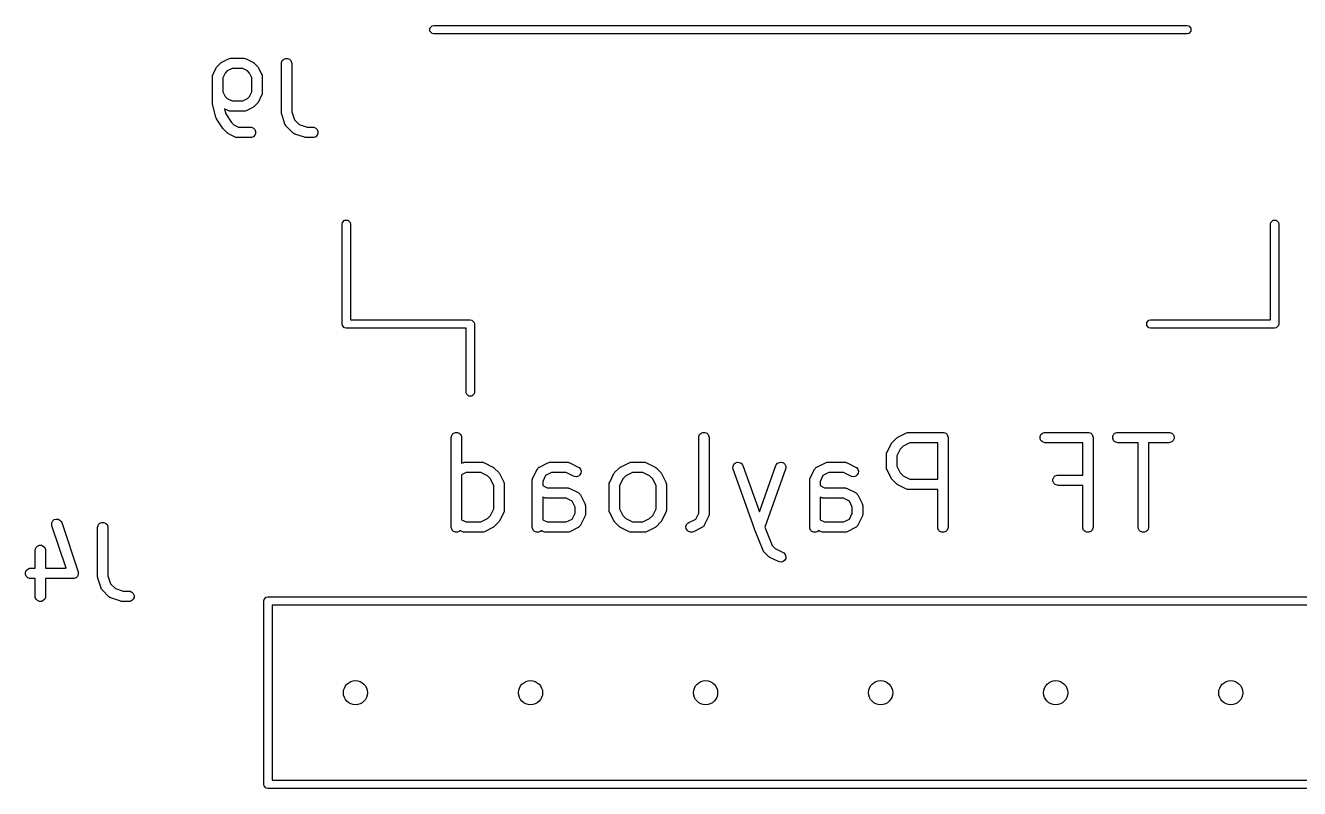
# Model space of a CAD drawing. Extents: x 4.38 to 6.84, y -4.84 to -4.25.
# Drawn here: x 5.654 to 6.382, y -4.683 to -4.247 of the extents above; entities that cross this region are included whole.
import ezdxf

# ---------------------------------------------------------------- set-up
doc = ezdxf.new("R2010")
doc.units = 0
doc.header["$MEASUREMENT"] = 0
doc.layers.add('BLACK', color=7, linetype='CONTINUOUS')

msp = doc.modelspace()

# ---------------------------------------------------------------- linework, layer by layer
at = {"layer": 'BLACK', "linetype": 'CONTINUOUS'}
for p, q in [((5.88502, -4.24831), (5.8863, -4.24703)), ((5.88502, -4.25012), (5.88502, -4.24831)), ((5.8863, -4.24703), (5.8872, -4.24685)), ((5.8872, -4.24685), (6.31752, -4.24685)), ((6.31752, -4.24685), (6.31842, -4.24703)), ((6.31842, -4.24703), (6.3197, -4.24831)), ((6.3197, -4.24831), (6.3197, -4.25012)), ((5.8863, -4.25139), (5.88502, -4.25012)), ((5.8872, -4.25157), (5.8863, -4.25139)), ((6.31752, -4.25157), (5.8872, -4.25157)), ((6.31842, -4.25139), (6.31752, -4.25157)), ((6.3197, -4.25012), (6.31842, -4.25139)), ((5.76111, -4.27471), (5.76299, -4.27097)), ((5.76299, -4.27097), (5.76314, -4.27072)), ((5.76314, -4.27072), (5.76317, -4.27065)), ((5.76317, -4.27065), (5.76324, -4.27056)), ((5.76324, -4.27056), (5.7633, -4.27048)), ((5.7633, -4.27048), (5.76335, -4.27042)), ((5.76335, -4.27042), (5.76354, -4.2702)), ((5.76354, -4.2702), (5.76541, -4.26832)), ((5.76541, -4.26832), (5.76564, -4.26814)), ((5.76564, -4.26814), (5.76569, -4.26808)), ((5.76569, -4.26808), (5.76578, -4.26802)), ((5.76578, -4.26802), (5.76586, -4.26796)), ((5.76586, -4.26796), (5.76593, -4.26793)), ((5.76593, -4.26793), (5.76618, -4.26777)), ((5.76618, -4.26777), (5.76993, -4.2659)), ((5.77195, -4.27149), (5.76925, -4.27284)), ((5.76993, -4.2659), (5.77047, -4.26569)), ((5.77047, -4.26569), (5.77058, -4.26568)), ((5.77058, -4.26568), (5.77068, -4.26564)), ((5.77068, -4.26564), (5.77125, -4.26558)), ((5.77125, -4.26558), (5.77875, -4.26558)), ((5.77805, -4.27149), (5.77195, -4.27149)), ((5.78075, -4.27284), (5.77805, -4.27149)), ((5.77875, -4.26558), (5.77933, -4.26564)), ((5.77933, -4.26564), (5.77943, -4.26568)), ((5.77943, -4.26568), (5.77953, -4.26569)), ((5.77953, -4.26569), (5.78007, -4.2659)), ((5.78007, -4.2659), (5.78382, -4.26777)), ((5.78382, -4.26777), (5.78407, -4.26793)), ((5.78407, -4.26793), (5.78414, -4.26796)), ((5.78414, -4.26796), (5.78422, -4.26802)), ((5.78422, -4.26802), (5.78431, -4.26808)), ((5.78431, -4.26808), (5.78436, -4.26814)), ((5.78436, -4.26814), (5.78459, -4.26832)), ((5.78459, -4.26832), (5.78646, -4.2702)), ((5.78646, -4.2702), (5.78665, -4.27042)), ((5.78665, -4.27042), (5.78671, -4.27048)), ((5.78671, -4.27048), (5.78676, -4.27056)), ((5.78676, -4.27056), (5.78683, -4.27065)), ((5.78683, -4.27065), (5.78686, -4.27072)), ((5.78686, -4.27072), (5.78702, -4.27097)), ((5.78702, -4.27097), (5.78889, -4.27471)), ((5.80017, -4.26854), (5.80023, -4.26796)), ((5.80017, -4.29666), (5.80017, -4.26854)), ((5.80023, -4.26796), (5.80067, -4.2669)), ((5.80067, -4.2669), (5.80148, -4.26608)), ((5.80148, -4.26608), (5.80255, -4.26564)), ((5.80255, -4.26564), (5.8037, -4.26564)), ((5.8037, -4.26564), (5.80476, -4.26608)), ((5.80476, -4.26608), (5.80558, -4.2669)), ((5.80558, -4.2669), (5.80602, -4.26796)), ((5.80602, -4.26796), (5.80608, -4.26854)), ((5.80608, -4.26854), (5.80608, -4.29618)), ((5.7608, -4.27604), (5.76086, -4.27546)), ((5.7608, -4.29103), (5.7608, -4.27604)), ((5.76086, -4.27546), (5.7609, -4.27536)), ((5.7609, -4.27536), (5.76091, -4.27526)), ((5.76091, -4.27526), (5.76111, -4.27471)), ((5.76805, -4.27403), (5.76671, -4.27673)), ((5.76671, -4.27673), (5.76671, -4.28471)), ((5.76925, -4.27284), (5.76805, -4.27403)), ((5.78195, -4.27403), (5.78075, -4.27284)), ((5.7833, -4.27673), (5.78195, -4.27403)), ((5.7833, -4.28471), (5.7833, -4.27673)), ((5.78889, -4.27471), (5.7891, -4.27526)), ((5.7891, -4.27526), (5.78911, -4.27536)), ((5.78911, -4.27536), (5.78915, -4.27546)), ((5.78915, -4.27546), (5.7892, -4.27604)), ((5.7892, -4.27604), (5.7892, -4.28541)), ((5.76671, -4.28471), (5.76805, -4.28741)), ((5.78195, -4.28741), (5.7833, -4.28471)), ((5.7891, -4.28619), (5.78889, -4.28673)), ((5.78911, -4.28608), (5.7891, -4.28619)), ((5.78915, -4.28599), (5.78911, -4.28608)), ((5.7892, -4.28541), (5.78915, -4.28599)), ((5.76081, -4.29113), (5.7608, -4.29103)), ((5.7608, -4.29118), (5.76081, -4.29113)), ((5.76084, -4.29139), (5.7608, -4.29118)), ((5.76086, -4.29161), (5.76084, -4.29139)), ((5.76087, -4.29165), (5.76086, -4.29161)), ((5.76089, -4.29175), (5.76087, -4.29165)), ((5.76276, -4.29925), (5.76089, -4.29175)), ((5.76805, -4.28741), (5.76925, -4.28861)), ((5.76925, -4.28861), (5.77195, -4.28996)), ((5.77195, -4.28996), (5.77805, -4.28996)), ((5.77805, -4.28996), (5.78075, -4.28861)), ((5.78382, -4.29367), (5.78007, -4.29555)), ((5.78075, -4.28861), (5.78195, -4.28741)), ((5.78407, -4.29352), (5.78382, -4.29367)), ((5.78414, -4.29349), (5.78407, -4.29352)), ((5.78422, -4.29342), (5.78414, -4.29349)), ((5.78431, -4.29337), (5.78422, -4.29342)), ((5.78436, -4.29331), (5.78431, -4.29337)), ((5.78459, -4.29312), (5.78436, -4.29331)), ((5.78646, -4.29125), (5.78459, -4.29312)), ((5.78665, -4.29102), (5.78646, -4.29125)), ((5.78671, -4.29097), (5.78665, -4.29102)), ((5.78676, -4.29088), (5.78671, -4.29097)), ((5.78683, -4.2908), (5.78676, -4.29088)), ((5.78686, -4.29073), (5.78683, -4.2908)), ((5.78702, -4.29048), (5.78686, -4.29073)), ((5.78889, -4.28673), (5.78702, -4.29048)), ((5.76288, -4.29959), (5.76276, -4.29925)), ((5.7629, -4.29966), (5.76288, -4.29959)), ((5.76293, -4.29972), (5.7629, -4.29966)), ((5.76296, -4.29979), (5.76293, -4.29972)), ((5.763, -4.29985), (5.76296, -4.29979)), ((5.76317, -4.30017), (5.763, -4.29985)), ((5.76692, -4.30579), (5.76317, -4.30017)), ((5.76993, -4.29555), (5.76764, -4.2944)), ((5.76764, -4.2944), (5.76837, -4.29732)), ((5.76837, -4.29732), (5.77167, -4.30228)), ((5.77047, -4.29576), (5.76993, -4.29555)), ((5.77058, -4.29576), (5.77047, -4.29576)), ((5.77068, -4.2958), (5.77058, -4.29576)), ((5.77125, -4.29586), (5.77068, -4.2958)), ((5.77875, -4.29586), (5.77125, -4.29586)), ((5.77933, -4.2958), (5.77875, -4.29586)), ((5.77943, -4.29576), (5.77933, -4.2958)), ((5.77953, -4.29576), (5.77943, -4.29576)), ((5.78007, -4.29555), (5.77953, -4.29576)), ((5.8002, -4.29695), (5.80017, -4.29666)), ((5.80019, -4.29703), (5.8002, -4.29695)), ((5.80022, -4.29713), (5.80019, -4.29703)), ((5.80023, -4.29723), (5.80022, -4.29713)), ((5.80026, -4.29731), (5.80023, -4.29723)), ((5.80032, -4.29759), (5.80026, -4.29731)), ((5.8022, -4.30322), (5.80032, -4.29759)), ((5.80608, -4.29618), (5.80758, -4.30069)), ((5.80758, -4.30069), (5.81034, -4.30345)), ((5.76692, -4.3058), (5.76692, -4.30579)), ((5.7671, -4.30602), (5.76692, -4.3058)), ((5.76692, -4.3058), (5.76692, -4.3058)), ((5.76729, -4.30624), (5.7671, -4.30602)), ((5.76916, -4.30812), (5.76729, -4.30624)), ((5.76729, -4.30624), (5.76729, -4.30624)), ((5.76729, -4.30624), (5.76729, -4.30624)), ((5.76939, -4.30831), (5.76916, -4.30812)), ((5.77167, -4.30228), (5.773, -4.3036)), ((5.773, -4.3036), (5.7757, -4.30495)), ((5.7757, -4.30495), (5.7825, -4.30495)), ((5.7825, -4.30495), (5.78308, -4.30501)), ((5.78308, -4.30501), (5.78414, -4.30545)), ((5.78414, -4.30545), (5.78496, -4.30627)), ((5.78496, -4.30627), (5.7854, -4.30733)), ((5.7854, -4.30733), (5.7854, -4.30848)), ((5.80243, -4.30374), (5.8022, -4.30322)), ((5.8025, -4.30382), (5.80243, -4.30374)), ((5.80254, -4.30392), (5.8025, -4.30382)), ((5.80291, -4.30437), (5.80254, -4.30392)), ((5.80666, -4.30812), (5.80291, -4.30437)), ((5.80711, -4.30849), (5.80666, -4.30812)), ((5.81034, -4.30345), (5.81485, -4.30495)), ((5.81485, -4.30495), (5.81812, -4.30495)), ((5.81812, -4.30495), (5.8187, -4.30501)), ((5.8187, -4.30501), (5.81976, -4.30545)), ((5.81976, -4.30545), (5.82058, -4.30627)), ((5.82058, -4.30627), (5.82102, -4.30733)), ((5.82102, -4.30733), (5.82102, -4.30848)), ((5.76944, -4.30836), (5.76939, -4.30831)), ((5.76953, -4.30842), (5.76944, -4.30836)), ((5.76961, -4.30849), (5.76953, -4.30842)), ((5.76968, -4.30852), (5.76961, -4.30849)), ((5.76993, -4.30867), (5.76968, -4.30852)), ((5.77368, -4.31055), (5.76993, -4.30867)), ((5.77422, -4.31075), (5.77368, -4.31055)), ((5.77433, -4.31076), (5.77422, -4.31075)), ((5.77443, -4.3108), (5.77433, -4.31076)), ((5.775, -4.31086), (5.77443, -4.3108)), ((5.7825, -4.31086), (5.775, -4.31086)), ((5.78308, -4.3108), (5.7825, -4.31086)), ((5.78414, -4.31036), (5.78308, -4.3108)), ((5.78496, -4.30955), (5.78414, -4.31036)), ((5.7854, -4.30848), (5.78496, -4.30955)), ((5.80721, -4.30853), (5.80711, -4.30849)), ((5.80729, -4.3086), (5.80721, -4.30853)), ((5.80781, -4.30883), (5.80729, -4.3086)), ((5.81344, -4.31071), (5.80781, -4.30883)), ((5.81372, -4.31077), (5.81344, -4.31071)), ((5.8138, -4.3108), (5.81372, -4.31077)), ((5.8139, -4.31081), (5.8138, -4.3108)), ((5.814, -4.31084), (5.8139, -4.31081)), ((5.81408, -4.31083), (5.814, -4.31084)), ((5.81437, -4.31086), (5.81408, -4.31083)), ((5.81812, -4.31086), (5.81437, -4.31086)), ((5.8187, -4.3108), (5.81812, -4.31086)), ((5.81976, -4.31036), (5.8187, -4.3108)), ((5.82058, -4.30955), (5.81976, -4.31036)), ((5.82102, -4.30848), (5.82058, -4.30955)), ((5.83502, -4.35933), (5.8363, -4.35805)), ((5.8363, -4.35805), (5.83811, -4.35805)), ((5.83811, -4.35805), (5.83939, -4.35933)), ((6.36534, -4.35933), (6.36662, -4.35805)), ((6.36662, -4.35805), (6.36842, -4.35805)), ((6.36842, -4.35805), (6.3697, -4.35933)), ((5.83484, -4.36024), (5.83502, -4.35933)), ((5.83484, -4.41732), (5.83484, -4.36024)), ((5.83939, -4.35933), (5.83957, -4.36024)), ((5.83957, -4.36024), (5.83957, -4.41496)), ((6.36516, -4.36024), (6.36534, -4.35933)), ((6.36516, -4.41496), (6.36516, -4.36024)), ((6.3697, -4.35933), (6.36988, -4.36024)), ((6.36988, -4.36024), (6.36988, -4.41732)), ((5.83502, -4.41823), (5.83484, -4.41732)), ((5.83957, -4.41496), (5.90807, -4.41496)), ((5.90807, -4.41496), (5.90897, -4.41514)), ((5.90897, -4.41514), (5.91025, -4.41642)), ((5.91025, -4.41642), (5.91043, -4.41732)), ((5.91043, -4.41732), (5.91043, -4.4563)), ((6.29447, -4.41642), (6.29575, -4.41514)), ((6.29447, -4.41823), (6.29447, -4.41642)), ((6.29575, -4.41514), (6.29665, -4.41496)), ((6.29665, -4.41496), (6.36516, -4.41496)), ((6.36988, -4.41732), (6.3697, -4.41823)), ((5.8363, -4.41951), (5.83502, -4.41823)), ((5.8372, -4.41969), (5.8363, -4.41951)), ((5.90571, -4.41969), (5.8372, -4.41969)), ((5.90571, -4.4563), (5.90571, -4.41969)), ((6.29575, -4.41951), (6.29447, -4.41823)), ((6.29665, -4.41969), (6.29575, -4.41951)), ((6.36752, -4.41969), (6.29665, -4.41969)), ((6.36842, -4.41951), (6.36752, -4.41969)), ((6.3697, -4.41823), (6.36842, -4.41951)), ((5.90589, -4.4572), (5.90571, -4.4563)), ((5.90717, -4.45848), (5.90589, -4.4572)), ((5.90897, -4.45848), (5.90717, -4.45848)), ((5.91025, -4.4572), (5.90897, -4.45848)), ((5.91043, -4.4563), (5.91025, -4.4572)), ((5.8972, -4.48219), (5.89725, -4.48161)), ((5.8972, -4.53337), (5.8972, -4.48219)), ((5.89725, -4.48161), (5.89769, -4.48055)), ((5.89769, -4.48055), (5.89851, -4.47973)), ((5.89851, -4.47973), (5.89957, -4.47929)), ((5.89957, -4.47929), (5.90073, -4.47929)), ((5.90073, -4.47929), (5.90179, -4.47973)), ((5.90179, -4.47973), (5.90261, -4.48055)), ((5.90261, -4.48055), (5.90305, -4.48161)), ((5.90305, -4.48161), (5.9031, -4.48219)), ((5.9031, -4.48219), (5.9031, -4.49691)), ((6.03855, -4.48219), (6.03861, -4.48161)), ((6.03855, -4.52536), (6.03855, -4.48219)), ((6.03861, -4.48161), (6.03905, -4.48055)), ((6.03905, -4.48055), (6.03987, -4.47973)), ((6.03987, -4.47973), (6.04093, -4.47929)), ((6.04093, -4.47929), (6.04208, -4.47929)), ((6.04208, -4.47929), (6.04315, -4.47973)), ((6.04315, -4.47973), (6.04396, -4.48055)), ((6.04396, -4.48055), (6.0444, -4.48161)), ((6.0444, -4.48161), (6.04446, -4.48219)), ((6.04446, -4.48219), (6.04446, -4.52606)), ((6.14909, -4.48498), (6.15153, -4.48254)), ((6.15153, -4.48254), (6.15176, -4.48235)), ((6.15176, -4.48235), (6.15181, -4.48229)), ((6.15181, -4.48229), (6.1519, -4.48224)), ((6.1519, -4.48224), (6.15198, -4.48217)), ((6.15198, -4.48217), (6.15205, -4.48214)), ((6.15205, -4.48214), (6.1523, -4.48199)), ((6.1523, -4.48199), (6.15717, -4.47955)), ((6.15717, -4.47955), (6.15771, -4.47934)), ((6.15771, -4.47934), (6.15782, -4.47933)), ((6.15782, -4.47933), (6.15792, -4.47929)), ((6.15792, -4.47929), (6.15849, -4.47924)), ((6.15849, -4.47924), (6.17799, -4.47924)), ((6.17799, -4.47924), (6.17857, -4.47929)), ((6.17857, -4.47929), (6.17963, -4.47973)), ((6.17963, -4.47973), (6.18045, -4.48055)), ((6.18045, -4.48055), (6.18089, -4.48161)), ((6.18089, -4.48161), (6.18094, -4.48219)), ((6.18094, -4.48219), (6.18094, -4.53337)), ((6.23359, -4.48161), (6.23403, -4.48055)), ((6.23359, -4.48277), (6.23359, -4.48161)), ((6.23403, -4.48383), (6.23359, -4.48277)), ((6.23403, -4.48055), (6.23484, -4.47973)), ((6.23484, -4.47973), (6.23591, -4.47929)), ((6.23591, -4.47929), (6.23648, -4.47924)), ((6.23648, -4.47924), (6.26085, -4.47924)), ((6.26085, -4.47924), (6.26143, -4.47929)), ((6.26143, -4.47929), (6.2625, -4.47973)), ((6.2625, -4.47973), (6.26331, -4.48055)), ((6.26331, -4.48055), (6.26375, -4.48161)), ((6.26375, -4.48161), (6.26381, -4.48219)), ((6.26381, -4.48219), (6.26381, -4.53337)), ((6.27502, -4.48161), (6.27546, -4.48055)), ((6.27502, -4.48277), (6.27502, -4.48161)), ((6.27546, -4.48383), (6.27502, -4.48277)), ((6.27546, -4.48055), (6.27627, -4.47973)), ((6.27627, -4.47973), (6.27734, -4.47929)), ((6.27734, -4.47929), (6.27792, -4.47924)), ((6.27792, -4.47924), (6.30716, -4.47924)), ((6.30716, -4.47924), (6.30774, -4.47929)), ((6.30774, -4.47929), (6.3088, -4.47973)), ((6.3088, -4.47973), (6.30962, -4.48055)), ((6.30962, -4.48055), (6.31006, -4.48161)), ((6.31006, -4.48277), (6.30962, -4.48383)), ((6.31006, -4.48161), (6.31006, -4.48277)), ((6.1461, -4.49062), (6.14854, -4.48574)), ((6.14854, -4.48574), (6.1487, -4.4855)), ((6.1487, -4.4855), (6.14873, -4.48542)), ((6.14873, -4.48542), (6.14879, -4.48534)), ((6.14879, -4.48534), (6.14885, -4.48525)), ((6.14885, -4.48525), (6.14891, -4.4852)), ((6.14891, -4.4852), (6.14909, -4.48498)), ((6.15361, -4.48881), (6.1517, -4.49263)), ((6.15537, -4.48705), (6.15361, -4.48881)), ((6.15919, -4.48514), (6.15537, -4.48705)), ((6.17504, -4.48514), (6.15919, -4.48514)), ((6.17504, -4.50605), (6.17504, -4.48514)), ((6.23484, -4.48464), (6.23403, -4.48383)), ((6.23591, -4.48509), (6.23484, -4.48464)), ((6.23648, -4.48514), (6.23591, -4.48509)), ((6.2579, -4.48514), (6.23648, -4.48514)), ((6.2579, -4.50361), (6.2579, -4.48514)), ((6.27627, -4.48464), (6.27546, -4.48383)), ((6.27734, -4.48509), (6.27627, -4.48464)), ((6.27792, -4.48514), (6.27734, -4.48509)), ((6.28959, -4.48514), (6.27792, -4.48514)), ((6.28959, -4.53337), (6.28959, -4.48514)), ((6.30716, -4.48514), (6.29549, -4.48514)), ((6.29549, -4.48514), (6.29549, -4.53337)), ((6.30774, -4.48509), (6.30716, -4.48514)), ((6.3088, -4.48464), (6.30774, -4.48509)), ((6.30962, -4.48383), (6.3088, -4.48464)), ((5.9031, -4.49691), (5.9037, -4.49661)), ((5.9037, -4.49661), (5.90424, -4.4964)), ((5.90424, -4.4964), (5.90435, -4.49639)), ((5.90435, -4.49639), (5.90445, -4.49635)), ((5.90445, -4.49635), (5.90502, -4.4963)), ((5.90502, -4.4963), (5.91477, -4.4963)), ((5.91477, -4.4963), (5.91535, -4.49635)), ((5.91535, -4.49635), (5.91545, -4.49639)), ((5.91545, -4.49639), (5.91555, -4.4964)), ((5.91555, -4.4964), (5.91609, -4.49661)), ((5.91609, -4.49661), (5.92097, -4.49905)), ((5.94757, -4.49905), (5.95245, -4.49661)), ((5.95245, -4.49661), (5.95299, -4.4964)), ((5.95299, -4.4964), (5.95309, -4.49639)), ((5.95309, -4.49639), (5.95319, -4.49635)), ((5.95319, -4.49635), (5.95377, -4.4963)), ((5.95377, -4.4963), (5.96352, -4.4963)), ((5.96352, -4.4963), (5.96409, -4.49635)), ((5.96409, -4.49635), (5.96419, -4.49639)), ((5.96419, -4.49639), (5.9643, -4.4964)), ((5.9643, -4.4964), (5.96484, -4.49661)), ((5.96484, -4.49661), (5.96971, -4.49905)), ((5.99388, -4.49905), (5.99875, -4.49661)), ((5.99875, -4.49661), (5.9993, -4.4964)), ((5.9993, -4.4964), (5.9994, -4.49639)), ((5.9994, -4.49639), (5.9995, -4.49635)), ((5.9995, -4.49635), (6.00007, -4.4963)), ((6.00007, -4.4963), (6.00739, -4.4963)), ((6.00739, -4.4963), (6.00796, -4.49635)), ((6.00796, -4.49635), (6.00806, -4.49639)), ((6.00806, -4.49639), (6.00817, -4.4964)), ((6.00817, -4.4964), (6.00871, -4.49661)), ((6.00871, -4.49661), (6.01358, -4.49905)), ((6.05863, -4.49749), (6.05949, -4.49672)), ((6.05949, -4.49672), (6.06057, -4.49633)), ((6.06057, -4.49633), (6.06172, -4.49639)), ((6.06172, -4.49639), (6.06277, -4.49688)), ((6.06277, -4.49688), (6.06354, -4.49773)), ((6.08284, -4.49773), (6.08362, -4.49688)), ((6.08362, -4.49688), (6.08466, -4.49639)), ((6.08466, -4.49639), (6.08581, -4.49633)), ((6.08581, -4.49633), (6.08689, -4.49672)), ((6.08689, -4.49672), (6.08775, -4.49749)), ((6.10599, -4.49905), (6.11087, -4.49661)), ((6.11087, -4.49661), (6.11141, -4.4964)), ((6.11141, -4.4964), (6.11151, -4.49639)), ((6.11151, -4.49639), (6.11161, -4.49635)), ((6.11161, -4.49635), (6.11219, -4.4963)), ((6.11219, -4.4963), (6.12193, -4.4963)), ((6.12193, -4.4963), (6.12251, -4.49635)), ((6.12251, -4.49635), (6.12261, -4.49639)), ((6.12261, -4.49639), (6.12271, -4.4964)), ((6.12271, -4.4964), (6.12326, -4.49661)), ((6.12326, -4.49661), (6.12813, -4.49905)), ((6.14579, -4.49194), (6.14585, -4.49136)), ((6.14579, -4.49925), (6.14579, -4.49194)), ((6.14585, -4.49136), (6.14589, -4.49126)), ((6.14589, -4.49126), (6.1459, -4.49116)), ((6.1459, -4.49116), (6.1461, -4.49062)), ((6.1517, -4.49263), (6.1517, -4.49855)), ((5.90572, -4.5022), (5.9031, -4.50351)), ((5.9031, -4.50351), (5.9031, -4.52911)), ((5.91408, -4.5022), (5.90572, -4.5022)), ((5.9179, -4.50411), (5.91408, -4.5022)), ((5.91966, -4.50587), (5.9179, -4.50411)), ((5.92097, -4.49905), (5.92122, -4.4992)), ((5.92122, -4.4992), (5.92129, -4.49923)), ((5.92129, -4.49923), (5.92137, -4.4993)), ((5.92137, -4.4993), (5.92146, -4.49935)), ((5.92146, -4.49935), (5.92151, -4.49941)), ((5.92151, -4.49941), (5.92174, -4.4996)), ((5.92174, -4.4996), (5.92417, -4.50204)), ((5.92417, -4.50204), (5.92436, -4.50226)), ((5.92436, -4.50226), (5.92442, -4.50231)), ((5.92442, -4.50231), (5.92447, -4.5024)), ((5.92447, -4.5024), (5.92454, -4.50248)), ((5.92454, -4.50248), (5.92457, -4.50256)), ((5.92457, -4.50256), (5.92473, -4.5028)), ((5.92473, -4.5028), (5.92716, -4.50768)), ((5.94382, -4.50524), (5.94625, -4.50037)), ((5.94625, -4.50037), (5.94631, -4.50027)), ((5.94631, -4.50027), (5.94633, -4.50022)), ((5.94633, -4.50022), (5.94638, -4.50017)), ((5.94638, -4.50017), (5.94656, -4.49988)), ((5.94656, -4.49988), (5.94684, -4.49963)), ((5.94684, -4.49963), (5.94708, -4.49935)), ((5.94708, -4.49935), (5.94738, -4.49917)), ((5.94738, -4.49917), (5.94743, -4.49912)), ((5.94743, -4.49912), (5.94748, -4.49911)), ((5.94748, -4.49911), (5.94757, -4.49905)), ((5.95109, -4.50389), (5.94941, -4.50726)), ((5.95447, -4.5022), (5.95109, -4.50389)), ((5.96282, -4.5022), (5.95447, -4.5022)), ((5.96707, -4.50433), (5.96282, -4.5022)), ((5.96761, -4.50453), (5.96707, -4.50433)), ((5.96876, -4.50462), (5.96761, -4.50453)), ((5.96985, -4.50425), (5.96876, -4.50462)), ((5.96971, -4.49905), (5.9702, -4.49935)), ((5.97072, -4.5035), (5.96985, -4.50425)), ((5.9702, -4.49935), (5.97096, -4.50022)), ((5.97124, -4.50247), (5.97072, -4.5035)), ((5.97096, -4.50022), (5.97132, -4.50132)), ((5.97132, -4.50132), (5.97124, -4.50247)), ((5.98769, -4.50768), (5.99012, -4.5028)), ((5.99012, -4.5028), (5.99028, -4.50256)), ((5.99028, -4.50256), (5.99031, -4.50248)), ((5.99031, -4.50248), (5.99037, -4.5024)), ((5.99037, -4.5024), (5.99043, -4.50231)), ((5.99043, -4.50231), (5.99049, -4.50226)), ((5.99049, -4.50226), (5.99068, -4.50204)), ((5.99068, -4.50204), (5.99311, -4.4996)), ((5.99311, -4.4996), (5.99334, -4.49941)), ((5.99334, -4.49941), (5.99339, -4.49935)), ((5.99339, -4.49935), (5.99348, -4.4993)), ((5.99348, -4.4993), (5.99356, -4.49923)), ((5.99356, -4.49923), (5.99363, -4.4992)), ((5.99363, -4.4992), (5.99388, -4.49905)), ((5.99695, -4.50411), (5.99519, -4.50587)), ((6.00077, -4.5022), (5.99695, -4.50411)), ((6.00669, -4.5022), (6.00077, -4.5022)), ((6.01051, -4.50411), (6.00669, -4.5022)), ((6.01227, -4.50587), (6.01051, -4.50411)), ((6.01358, -4.49905), (6.01383, -4.4992)), ((6.01383, -4.4992), (6.0139, -4.49923)), ((6.0139, -4.49923), (6.01398, -4.4993)), ((6.01398, -4.4993), (6.01407, -4.49935)), ((6.01407, -4.49935), (6.01412, -4.49941)), ((6.01412, -4.49941), (6.01435, -4.4996)), ((6.01435, -4.4996), (6.01679, -4.50204)), ((6.01679, -4.50204), (6.01697, -4.50226)), ((6.01697, -4.50226), (6.01703, -4.50231)), ((6.01703, -4.50231), (6.01709, -4.5024)), ((6.01709, -4.5024), (6.01715, -4.50248)), ((6.01715, -4.50248), (6.01718, -4.50256)), ((6.01718, -4.50256), (6.01734, -4.5028)), ((6.01734, -4.5028), (6.01978, -4.50768)), ((6.05808, -4.49968), (6.05814, -4.49853)), ((6.05822, -4.50024), (6.05808, -4.49968)), ((6.05814, -4.49853), (6.05863, -4.49749)), ((6.07041, -4.53436), (6.05822, -4.50024)), ((6.06354, -4.49773), (6.06379, -4.49826)), ((6.06379, -4.49826), (6.07319, -4.52459)), ((6.07319, -4.52459), (6.0826, -4.49826)), ((6.08816, -4.50024), (6.07635, -4.53331)), ((6.0826, -4.49826), (6.08284, -4.49773)), ((6.08775, -4.49749), (6.08824, -4.49853)), ((6.0883, -4.49968), (6.08816, -4.50024)), ((6.08824, -4.49853), (6.0883, -4.49968)), ((6.10223, -4.50524), (6.10467, -4.50037)), ((6.10467, -4.50037), (6.10473, -4.50027)), ((6.10473, -4.50027), (6.10475, -4.50022)), ((6.10475, -4.50022), (6.1048, -4.50017)), ((6.1048, -4.50017), (6.10498, -4.49988)), ((6.10498, -4.49988), (6.10526, -4.49963)), ((6.10526, -4.49963), (6.1055, -4.49935)), ((6.1055, -4.49935), (6.10579, -4.49917)), ((6.10579, -4.49917), (6.10585, -4.49912)), ((6.10585, -4.49912), (6.10589, -4.49911)), ((6.10589, -4.49911), (6.10599, -4.49905)), ((6.10951, -4.50389), (6.10783, -4.50726)), ((6.11288, -4.5022), (6.10951, -4.50389)), ((6.12124, -4.5022), (6.11288, -4.5022)), ((6.12549, -4.50433), (6.12124, -4.5022)), ((6.12603, -4.50453), (6.12549, -4.50433)), ((6.12718, -4.50462), (6.12603, -4.50453)), ((6.12827, -4.50425), (6.12718, -4.50462)), ((6.12813, -4.49905), (6.12862, -4.49935)), ((6.12914, -4.5035), (6.12827, -4.50425)), ((6.12862, -4.49935), (6.12937, -4.50022)), ((6.12966, -4.50247), (6.12914, -4.5035)), ((6.12937, -4.50022), (6.12974, -4.50132)), ((6.12974, -4.50132), (6.12966, -4.50247)), ((6.14585, -4.49983), (6.14579, -4.49925)), ((6.14589, -4.49992), (6.14585, -4.49983)), ((6.1459, -4.50003), (6.14589, -4.49992)), ((6.1461, -4.50057), (6.1459, -4.50003)), ((6.14854, -4.50544), (6.1461, -4.50057)), ((6.1517, -4.49855), (6.15361, -4.50237)), ((6.15361, -4.50237), (6.15537, -4.50413)), ((6.15537, -4.50413), (6.15919, -4.50605)), ((6.24134, -4.50492), (6.24215, -4.50411)), ((6.24215, -4.50411), (6.24322, -4.50367)), ((6.24322, -4.50367), (6.24379, -4.50361)), ((6.24379, -4.50361), (6.2579, -4.50361)), ((5.92157, -4.5097), (5.91966, -4.50587)), ((5.92157, -4.52292), (5.92157, -4.5097)), ((5.92716, -4.50768), (5.92737, -4.50822)), ((5.92737, -4.50822), (5.92738, -4.50832)), ((5.92738, -4.50832), (5.92742, -4.50842)), ((5.92742, -4.50842), (5.92747, -4.509)), ((5.92747, -4.509), (5.92747, -4.52362)), ((5.9435, -4.50656), (5.94356, -4.50599)), ((5.9435, -4.53337), (5.9435, -4.50656)), ((5.94356, -4.50599), (5.9436, -4.50589)), ((5.9436, -4.50589), (5.94361, -4.50578)), ((5.94361, -4.50578), (5.94382, -4.50524)), ((5.94941, -4.50726), (5.94941, -4.50961)), ((5.94941, -4.50961), (5.95203, -4.51092)), ((5.95203, -4.51092), (5.96352, -4.51092)), ((5.96352, -4.51092), (5.96409, -4.51098)), ((5.96409, -4.51098), (5.96419, -4.51102)), ((5.96419, -4.51102), (5.9643, -4.51102)), ((5.9643, -4.51102), (5.96484, -4.51123)), ((5.96484, -4.51123), (5.96971, -4.51367)), ((5.98737, -4.509), (5.98743, -4.50842)), ((5.98737, -4.52362), (5.98737, -4.509)), ((5.98743, -4.50842), (5.98747, -4.50832)), ((5.98747, -4.50832), (5.98748, -4.50822)), ((5.98748, -4.50822), (5.98769, -4.50768)), ((5.99519, -4.50587), (5.99328, -4.5097)), ((5.99328, -4.5097), (5.99328, -4.52292)), ((6.01418, -4.5097), (6.01227, -4.50587)), ((6.01418, -4.52292), (6.01418, -4.5097)), ((6.01978, -4.50768), (6.01998, -4.50822)), ((6.01998, -4.50822), (6.01999, -4.50832)), ((6.01999, -4.50832), (6.02003, -4.50842)), ((6.02003, -4.50842), (6.02009, -4.509)), ((6.02009, -4.509), (6.02009, -4.52362)), ((6.10192, -4.50656), (6.10198, -4.50599)), ((6.10192, -4.53337), (6.10192, -4.50656)), ((6.10198, -4.50599), (6.10202, -4.50589)), ((6.10202, -4.50589), (6.10203, -4.50578)), ((6.10203, -4.50578), (6.10223, -4.50524)), ((6.10783, -4.50726), (6.10783, -4.50961)), ((6.10783, -4.50961), (6.11045, -4.51092)), ((6.11045, -4.51092), (6.12193, -4.51092)), ((6.12193, -4.51092), (6.12251, -4.51098)), ((6.12251, -4.51098), (6.12261, -4.51102)), ((6.12261, -4.51102), (6.12271, -4.51102)), ((6.12271, -4.51102), (6.12326, -4.51123)), ((6.12326, -4.51123), (6.12813, -4.51367)), ((6.1487, -4.50569), (6.14854, -4.50544)), ((6.14873, -4.50576), (6.1487, -4.50569)), ((6.14879, -4.50585), (6.14873, -4.50576)), ((6.14885, -4.50593), (6.14879, -4.50585)), ((6.14891, -4.50599), (6.14885, -4.50593)), ((6.14909, -4.50621), (6.14891, -4.50599)), ((6.15153, -4.50865), (6.14909, -4.50621)), ((6.15176, -4.50883), (6.15153, -4.50865)), ((6.15181, -4.50889), (6.15176, -4.50883)), ((6.1519, -4.50895), (6.15181, -4.50889)), ((6.15198, -4.50902), (6.1519, -4.50895)), ((6.15205, -4.50905), (6.15198, -4.50902)), ((6.1523, -4.5092), (6.15205, -4.50905)), ((6.15717, -4.51164), (6.1523, -4.5092)), ((6.15771, -4.51185), (6.15717, -4.51164)), ((6.15782, -4.51185), (6.15771, -4.51185)), ((6.15792, -4.51189), (6.15782, -4.51185)), ((6.15849, -4.51195), (6.15792, -4.51189)), ((6.17504, -4.51195), (6.15849, -4.51195)), ((6.15919, -4.50605), (6.17504, -4.50605)), ((6.17504, -4.53337), (6.17504, -4.51195)), ((6.2409, -4.50599), (6.24134, -4.50492)), ((6.2409, -4.50714), (6.2409, -4.50599)), ((6.24134, -4.5082), (6.2409, -4.50714)), ((6.24215, -4.50902), (6.24134, -4.5082)), ((6.24322, -4.50946), (6.24215, -4.50902)), ((6.24379, -4.50951), (6.24322, -4.50946)), ((6.2579, -4.50951), (6.24379, -4.50951)), ((6.2579, -4.53337), (6.2579, -4.50951)), ((5.95001, -4.51651), (5.94941, -4.51621)), ((5.94941, -4.51621), (5.94941, -4.52911)), ((5.95055, -4.51672), (5.95001, -4.51651)), ((5.95066, -4.51673), (5.95055, -4.51672)), ((5.95076, -4.51677), (5.95066, -4.51673)), ((5.95133, -4.51683), (5.95076, -4.51677)), ((5.96282, -4.51683), (5.95133, -4.51683)), ((5.96619, -4.51851), (5.96282, -4.51683)), ((5.96788, -4.52188), (5.96619, -4.51851)), ((5.96971, -4.51367), (5.96981, -4.51373)), ((5.96981, -4.51373), (5.96985, -4.51374)), ((5.96985, -4.51374), (5.96991, -4.51379)), ((5.96991, -4.51379), (5.9702, -4.51398)), ((5.9702, -4.51398), (5.97044, -4.51426)), ((5.97044, -4.51426), (5.97072, -4.5145)), ((5.97072, -4.5145), (5.97091, -4.51479)), ((5.97091, -4.51479), (5.97096, -4.51485)), ((5.97096, -4.51485), (5.97097, -4.51489)), ((5.97097, -4.51489), (5.97103, -4.51499)), ((5.97103, -4.51499), (5.97347, -4.51986)), ((6.10843, -4.51651), (6.10783, -4.51621)), ((6.10783, -4.51621), (6.10783, -4.52911)), ((6.10897, -4.51672), (6.10843, -4.51651)), ((6.10907, -4.51673), (6.10897, -4.51672)), ((6.10917, -4.51677), (6.10907, -4.51673)), ((6.10975, -4.51683), (6.10917, -4.51677)), ((6.12124, -4.51683), (6.10975, -4.51683)), ((6.12461, -4.51851), (6.12124, -4.51683)), ((6.12629, -4.52188), (6.12461, -4.51851)), ((6.12813, -4.51367), (6.12823, -4.51373)), ((6.12823, -4.51373), (6.12827, -4.51374)), ((6.12827, -4.51374), (6.12833, -4.51379)), ((6.12833, -4.51379), (6.12862, -4.51398)), ((6.12862, -4.51398), (6.12886, -4.51426)), ((6.12886, -4.51426), (6.12914, -4.5145)), ((6.12914, -4.5145), (6.12933, -4.51479)), ((6.12933, -4.51479), (6.12937, -4.51485)), ((6.12937, -4.51485), (6.12939, -4.51489)), ((6.12939, -4.51489), (6.12945, -4.51499)), ((6.12945, -4.51499), (6.13189, -4.51986)), ((5.91966, -4.52675), (5.92157, -4.52292)), ((5.92716, -4.52494), (5.92473, -4.52982)), ((5.92737, -4.5244), (5.92716, -4.52494)), ((5.92738, -4.5243), (5.92737, -4.5244)), ((5.92742, -4.5242), (5.92738, -4.5243)), ((5.92747, -4.52362), (5.92742, -4.5242)), ((5.96619, -4.52873), (5.96788, -4.52536)), ((5.96788, -4.52536), (5.96788, -4.52188)), ((5.97347, -4.51986), (5.97368, -4.5204)), ((5.97368, -4.5204), (5.97368, -4.52051)), ((5.97368, -4.52051), (5.97372, -4.52061)), ((5.97372, -4.52061), (5.97378, -4.52118)), ((5.97378, -4.52606), (5.97372, -4.52663)), ((5.97378, -4.52118), (5.97378, -4.52606)), ((5.98743, -4.5242), (5.98737, -4.52362)), ((5.98747, -4.5243), (5.98743, -4.5242)), ((5.98748, -4.5244), (5.98747, -4.5243)), ((5.98769, -4.52494), (5.98748, -4.5244)), ((5.99012, -4.52982), (5.98769, -4.52494)), ((5.99328, -4.52292), (5.99519, -4.52675)), ((6.01227, -4.52675), (6.01418, -4.52292)), ((6.01978, -4.52494), (6.01734, -4.52982)), ((6.01998, -4.5244), (6.01978, -4.52494)), ((6.01999, -4.5243), (6.01998, -4.5244)), ((6.02003, -4.5242), (6.01999, -4.5243)), ((6.02009, -4.52362), (6.02003, -4.5242)), ((6.03687, -4.52873), (6.03855, -4.52536)), ((6.04446, -4.52606), (6.0444, -4.52663)), ((6.12461, -4.52873), (6.12629, -4.52536)), ((6.12629, -4.52536), (6.12629, -4.52188)), ((6.13189, -4.51986), (6.13209, -4.5204)), ((6.13209, -4.5204), (6.1321, -4.52051)), ((6.1321, -4.52051), (6.13214, -4.52061)), ((6.13214, -4.52061), (6.1322, -4.52118)), ((6.1322, -4.52606), (6.13214, -4.52663)), ((6.1322, -4.52118), (6.1322, -4.52606)), ((5.66895, -4.53203), (5.66903, -4.53088)), ((5.66908, -4.5326), (5.66895, -4.53203)), ((5.66903, -4.53088), (5.66954, -4.52985)), ((5.67715, -4.55683), (5.66908, -4.5326)), ((5.66954, -4.52985), (5.67041, -4.5291)), ((5.67041, -4.5291), (5.67151, -4.52873)), ((5.67151, -4.52873), (5.67266, -4.52881)), ((5.67266, -4.52881), (5.67369, -4.52933)), ((5.67369, -4.52933), (5.67444, -4.5302)), ((5.67444, -4.5302), (5.67468, -4.53073)), ((5.67468, -4.53073), (5.68405, -4.55885)), ((5.69517, -4.53354), (5.69523, -4.53296)), ((5.69517, -4.56166), (5.69517, -4.53354)), ((5.69523, -4.53296), (5.69567, -4.5319)), ((5.69567, -4.5319), (5.69648, -4.53108)), ((5.69648, -4.53108), (5.69755, -4.53064)), ((5.69755, -4.53064), (5.6987, -4.53064)), ((5.6987, -4.53064), (5.69976, -4.53108)), ((5.69976, -4.53108), (5.70058, -4.5319)), ((5.70058, -4.5319), (5.70102, -4.53296)), ((5.70102, -4.53296), (5.70108, -4.53354)), ((5.70108, -4.53354), (5.70108, -4.56118)), ((5.89725, -4.53395), (5.8972, -4.53337)), ((5.9031, -4.52911), (5.90572, -4.53042)), ((5.90572, -4.53042), (5.91408, -4.53042)), ((5.91408, -4.53042), (5.9179, -4.52851)), ((5.92097, -4.53357), (5.91609, -4.53601)), ((5.9179, -4.52851), (5.91966, -4.52675)), ((5.92122, -4.53342), (5.92097, -4.53357)), ((5.92129, -4.53339), (5.92122, -4.53342)), ((5.92137, -4.53332), (5.92129, -4.53339)), ((5.92146, -4.53327), (5.92137, -4.53332)), ((5.92151, -4.53321), (5.92146, -4.53327)), ((5.92174, -4.53302), (5.92151, -4.53321)), ((5.92417, -4.53058), (5.92174, -4.53302)), ((5.92436, -4.53036), (5.92417, -4.53058)), ((5.92442, -4.53031), (5.92436, -4.53036)), ((5.92447, -4.53022), (5.92442, -4.53031)), ((5.92454, -4.53014), (5.92447, -4.53022)), ((5.92457, -4.53006), (5.92454, -4.53014)), ((5.92473, -4.52982), (5.92457, -4.53006)), ((5.94356, -4.53395), (5.9435, -4.53337)), ((5.94941, -4.52911), (5.95203, -4.53042)), ((5.95203, -4.53042), (5.96282, -4.53042)), ((5.96282, -4.53042), (5.96619, -4.52873)), ((5.96971, -4.53357), (5.96484, -4.53601)), ((5.96981, -4.53351), (5.96971, -4.53357)), ((5.96985, -4.5335), (5.96981, -4.53351)), ((5.96991, -4.53345), (5.96985, -4.5335)), ((5.9702, -4.53327), (5.96991, -4.53345)), ((5.97044, -4.53299), (5.9702, -4.53327)), ((5.97072, -4.53274), (5.97044, -4.53299)), ((5.97091, -4.53245), (5.97072, -4.53274)), ((5.97096, -4.5324), (5.97091, -4.53245)), ((5.97097, -4.53235), (5.97096, -4.5324)), ((5.97103, -4.53225), (5.97097, -4.53235)), ((5.97347, -4.52738), (5.97103, -4.53225)), ((5.97368, -4.52684), (5.97347, -4.52738)), ((5.97372, -4.52663), (5.97368, -4.52673)), ((5.97368, -4.52673), (5.97368, -4.52684)), ((5.99028, -4.53006), (5.99012, -4.52982)), ((5.99031, -4.53014), (5.99028, -4.53006)), ((5.99037, -4.53022), (5.99031, -4.53014)), ((5.99043, -4.53031), (5.99037, -4.53022)), ((5.99049, -4.53036), (5.99043, -4.53031)), ((5.99068, -4.53058), (5.99049, -4.53036)), ((5.99311, -4.53302), (5.99068, -4.53058)), ((5.99334, -4.53321), (5.99311, -4.53302)), ((5.99339, -4.53327), (5.99334, -4.53321)), ((5.99348, -4.53332), (5.99339, -4.53327)), ((5.99356, -4.53339), (5.99348, -4.53332)), ((5.99363, -4.53342), (5.99356, -4.53339)), ((5.99388, -4.53357), (5.99363, -4.53342)), ((5.99875, -4.53601), (5.99388, -4.53357)), ((5.99519, -4.52675), (5.99695, -4.52851)), ((5.99695, -4.52851), (6.00077, -4.53042)), ((6.00077, -4.53042), (6.00669, -4.53042)), ((6.00669, -4.53042), (6.01051, -4.52851)), ((6.01358, -4.53357), (6.00871, -4.53601)), ((6.01051, -4.52851), (6.01227, -4.52675)), ((6.01383, -4.53342), (6.01358, -4.53357)), ((6.0139, -4.53339), (6.01383, -4.53342)), ((6.01398, -4.53332), (6.0139, -4.53339)), ((6.01407, -4.53327), (6.01398, -4.53332)), ((6.01412, -4.53321), (6.01407, -4.53327)), ((6.01435, -4.53302), (6.01412, -4.53321)), ((6.01679, -4.53058), (6.01435, -4.53302)), ((6.01697, -4.53036), (6.01679, -4.53058)), ((6.01703, -4.53031), (6.01697, -4.53036)), ((6.01709, -4.53022), (6.01703, -4.53031)), ((6.01715, -4.53014), (6.01709, -4.53022)), ((6.01718, -4.53006), (6.01715, -4.53014)), ((6.01734, -4.52982), (6.01718, -4.53006)), ((6.03127, -4.533), (6.03163, -4.53191)), ((6.03135, -4.53415), (6.03127, -4.533)), ((6.03163, -4.53191), (6.03239, -4.53104)), ((6.03239, -4.53104), (6.03288, -4.53073)), ((6.03288, -4.53073), (6.03687, -4.52873)), ((6.04039, -4.53357), (6.03552, -4.53601)), ((6.04049, -4.53351), (6.04039, -4.53357)), ((6.04053, -4.5335), (6.04049, -4.53351)), ((6.04059, -4.53345), (6.04053, -4.5335)), ((6.04088, -4.53327), (6.04059, -4.53345)), ((6.04112, -4.53299), (6.04088, -4.53327)), ((6.0414, -4.53274), (6.04112, -4.53299)), ((6.04159, -4.53245), (6.0414, -4.53274)), ((6.04164, -4.5324), (6.04159, -4.53245)), ((6.04165, -4.53235), (6.04164, -4.5324)), ((6.04171, -4.53225), (6.04165, -4.53235)), ((6.04415, -4.52738), (6.04171, -4.53225)), ((6.04436, -4.52684), (6.04415, -4.52738)), ((6.0444, -4.52663), (6.04436, -4.52673)), ((6.04436, -4.52673), (6.04436, -4.52684)), ((6.07635, -4.53331), (6.08058, -4.5439)), ((6.10198, -4.53395), (6.10192, -4.53337)), ((6.10783, -4.52911), (6.11045, -4.53042)), ((6.11045, -4.53042), (6.12124, -4.53042)), ((6.12124, -4.53042), (6.12461, -4.52873)), ((6.12813, -4.53357), (6.12326, -4.53601)), ((6.12823, -4.53351), (6.12813, -4.53357)), ((6.12827, -4.5335), (6.12823, -4.53351)), ((6.12833, -4.53345), (6.12827, -4.5335)), ((6.12862, -4.53327), (6.12833, -4.53345)), ((6.12886, -4.53299), (6.12862, -4.53327)), ((6.12914, -4.53274), (6.12886, -4.53299)), ((6.12933, -4.53245), (6.12914, -4.53274)), ((6.12937, -4.5324), (6.12933, -4.53245)), ((6.12939, -4.53235), (6.12937, -4.5324)), ((6.12945, -4.53225), (6.12939, -4.53235)), ((6.13189, -4.52738), (6.12945, -4.53225)), ((6.13209, -4.52684), (6.13189, -4.52738)), ((6.1321, -4.52673), (6.13209, -4.52684)), ((6.13214, -4.52663), (6.1321, -4.52673)), ((6.17509, -4.53395), (6.17504, -4.53337)), ((6.18094, -4.53337), (6.18089, -4.53395)), ((6.25796, -4.53395), (6.2579, -4.53337)), ((6.26381, -4.53337), (6.26375, -4.53395)), ((6.28964, -4.53395), (6.28959, -4.53337)), ((6.29549, -4.53337), (6.29543, -4.53395)), ((5.89769, -4.53501), (5.89725, -4.53395)), ((5.89851, -4.53583), (5.89769, -4.53501)), ((5.89957, -4.53627), (5.89851, -4.53583)), ((5.90073, -4.53627), (5.89957, -4.53627)), ((5.90179, -4.53583), (5.90073, -4.53627)), ((5.9023, -4.53531), (5.90179, -4.53583)), ((5.9037, -4.53601), (5.9023, -4.53531)), ((5.90424, -4.53622), (5.9037, -4.53601)), ((5.90435, -4.53623), (5.90424, -4.53622)), ((5.90445, -4.53627), (5.90435, -4.53623)), ((5.90502, -4.53632), (5.90445, -4.53627)), ((5.91477, -4.53632), (5.90502, -4.53632)), ((5.91535, -4.53627), (5.91477, -4.53632)), ((5.91545, -4.53623), (5.91535, -4.53627)), ((5.91555, -4.53622), (5.91545, -4.53623)), ((5.91609, -4.53601), (5.91555, -4.53622)), ((5.944, -4.53501), (5.94356, -4.53395)), ((5.94482, -4.53583), (5.944, -4.53501)), ((5.94588, -4.53627), (5.94482, -4.53583)), ((5.94703, -4.53627), (5.94588, -4.53627)), ((5.9481, -4.53583), (5.94703, -4.53627)), ((5.94861, -4.53531), (5.9481, -4.53583)), ((5.95001, -4.53601), (5.94861, -4.53531)), ((5.95055, -4.53622), (5.95001, -4.53601)), ((5.95066, -4.53623), (5.95055, -4.53622)), ((5.95076, -4.53627), (5.95066, -4.53623)), ((5.95133, -4.53632), (5.95076, -4.53627)), ((5.96352, -4.53632), (5.95133, -4.53632)), ((5.96409, -4.53627), (5.96352, -4.53632)), ((5.96419, -4.53623), (5.96409, -4.53627)), ((5.9643, -4.53622), (5.96419, -4.53623)), ((5.96484, -4.53601), (5.9643, -4.53622)), ((5.9993, -4.53622), (5.99875, -4.53601)), ((5.9994, -4.53623), (5.9993, -4.53622)), ((5.9995, -4.53627), (5.9994, -4.53623)), ((6.00007, -4.53632), (5.9995, -4.53627)), ((6.00739, -4.53632), (6.00007, -4.53632)), ((6.00796, -4.53627), (6.00739, -4.53632)), ((6.00806, -4.53623), (6.00796, -4.53627)), ((6.00817, -4.53622), (6.00806, -4.53623)), ((6.00871, -4.53601), (6.00817, -4.53622)), ((6.03186, -4.53518), (6.03135, -4.53415)), ((6.03273, -4.53594), (6.03186, -4.53518)), ((6.03383, -4.5363), (6.03273, -4.53594)), ((6.03498, -4.53622), (6.03383, -4.5363)), ((6.03552, -4.53601), (6.03498, -4.53622)), ((6.07043, -4.53441), (6.07041, -4.53436)), ((6.07045, -4.53447), (6.07043, -4.53441)), ((6.07532, -4.54665), (6.07045, -4.53447)), ((6.10242, -4.53501), (6.10198, -4.53395)), ((6.10323, -4.53583), (6.10242, -4.53501)), ((6.1043, -4.53627), (6.10323, -4.53583)), ((6.10545, -4.53627), (6.1043, -4.53627)), ((6.10651, -4.53583), (6.10545, -4.53627)), ((6.10703, -4.53531), (6.10651, -4.53583)), ((6.10843, -4.53601), (6.10703, -4.53531)), ((6.10897, -4.53622), (6.10843, -4.53601)), ((6.10907, -4.53623), (6.10897, -4.53622)), ((6.10917, -4.53627), (6.10907, -4.53623)), ((6.10975, -4.53632), (6.10917, -4.53627)), ((6.12193, -4.53632), (6.10975, -4.53632)), ((6.12251, -4.53627), (6.12193, -4.53632)), ((6.12261, -4.53623), (6.12251, -4.53627)), ((6.12271, -4.53622), (6.12261, -4.53623)), ((6.12326, -4.53601), (6.12271, -4.53622)), ((6.17554, -4.53501), (6.17509, -4.53395)), ((6.17635, -4.53583), (6.17554, -4.53501)), ((6.17741, -4.53627), (6.17635, -4.53583)), ((6.17857, -4.53627), (6.17741, -4.53627)), ((6.17963, -4.53583), (6.17857, -4.53627)), ((6.18045, -4.53501), (6.17963, -4.53583)), ((6.18089, -4.53395), (6.18045, -4.53501)), ((6.2584, -4.53501), (6.25796, -4.53395)), ((6.25921, -4.53583), (6.2584, -4.53501)), ((6.26028, -4.53627), (6.25921, -4.53583)), ((6.26143, -4.53627), (6.26028, -4.53627)), ((6.2625, -4.53583), (6.26143, -4.53627)), ((6.26331, -4.53501), (6.2625, -4.53583)), ((6.26375, -4.53395), (6.26331, -4.53501)), ((6.29008, -4.53501), (6.28964, -4.53395)), ((6.2909, -4.53583), (6.29008, -4.53501)), ((6.29196, -4.53627), (6.2909, -4.53583)), ((6.29311, -4.53627), (6.29196, -4.53627)), ((6.29418, -4.53583), (6.29311, -4.53627)), ((6.29499, -4.53501), (6.29418, -4.53583)), ((6.29543, -4.53395), (6.29499, -4.53501)), ((5.65955, -4.54666), (5.65961, -4.54608)), ((5.65955, -4.55683), (5.65955, -4.54666)), ((5.65961, -4.54608), (5.66005, -4.54502)), ((5.66005, -4.54502), (5.66086, -4.5442)), ((5.66086, -4.5442), (5.66193, -4.54376)), ((5.66193, -4.54376), (5.66308, -4.54376)), ((5.66308, -4.54376), (5.66414, -4.5442)), ((5.66414, -4.5442), (5.66496, -4.54502)), ((5.66496, -4.54502), (5.6654, -4.54608)), ((5.6654, -4.54608), (5.66546, -4.54666)), ((5.66546, -4.54666), (5.66546, -4.55683)), ((6.07559, -4.54717), (6.07532, -4.54665)), ((6.0756, -4.54718), (6.07559, -4.54717)), ((6.07561, -4.5472), (6.0756, -4.54718)), ((6.07598, -4.54764), (6.07561, -4.5472)), ((6.07841, -4.55008), (6.07598, -4.54764)), ((6.08058, -4.5439), (6.08225, -4.54557)), ((6.08225, -4.54557), (6.0867, -4.54779)), ((6.0867, -4.54779), (6.08719, -4.5481)), ((6.08719, -4.5481), (6.08794, -4.54897)), ((6.07864, -4.55027), (6.07841, -4.55008)), ((6.07869, -4.55033), (6.07864, -4.55027)), ((6.07878, -4.55038), (6.07869, -4.55033)), ((6.07886, -4.55045), (6.07878, -4.55038)), ((6.07893, -4.55048), (6.07886, -4.55045)), ((6.07918, -4.55063), (6.07893, -4.55048)), ((6.08406, -4.55307), (6.07918, -4.55063)), ((6.0846, -4.55328), (6.08406, -4.55307)), ((6.08575, -4.55336), (6.0846, -4.55328)), ((6.08684, -4.553), (6.08575, -4.55336)), ((6.08771, -4.55224), (6.08684, -4.553)), ((6.08822, -4.55121), (6.08771, -4.55224)), ((6.08794, -4.54897), (6.08831, -4.55006)), ((6.08831, -4.55006), (6.08822, -4.55121)), ((5.65398, -4.55921), (5.65442, -4.55814)), ((5.65398, -4.56036), (5.65398, -4.55921)), ((5.65442, -4.56142), (5.65398, -4.56036)), ((5.65442, -4.55814), (5.65524, -4.55733)), ((5.65524, -4.56224), (5.65442, -4.56142)), ((5.65524, -4.55733), (5.6563, -4.55689)), ((5.6563, -4.56268), (5.65524, -4.56224)), ((5.6563, -4.55689), (5.65688, -4.55683)), ((5.65688, -4.56274), (5.6563, -4.56268)), ((5.65688, -4.55683), (5.65955, -4.55683)), ((5.65955, -4.56274), (5.65688, -4.56274)), ((5.65955, -4.57291), (5.65955, -4.56274)), ((5.66546, -4.55683), (5.67715, -4.55683)), ((5.68125, -4.56274), (5.66546, -4.56274)), ((5.66546, -4.56274), (5.66546, -4.57291)), ((5.68154, -4.56271), (5.68125, -4.56274)), ((5.68162, -4.56271), (5.68154, -4.56271)), ((5.68168, -4.56269), (5.68162, -4.56271)), ((5.68183, -4.56268), (5.68168, -4.56269)), ((5.68226, -4.5625), (5.68183, -4.56268)), ((5.68271, -4.56235), (5.68226, -4.5625)), ((5.68279, -4.56228), (5.68271, -4.56235)), ((5.68289, -4.56224), (5.68279, -4.56228)), ((5.68323, -4.5619), (5.68289, -4.56224)), ((5.68358, -4.56159), (5.68323, -4.5619)), ((5.68363, -4.5615), (5.68358, -4.56159)), ((5.68371, -4.56142), (5.68363, -4.5615)), ((5.68389, -4.56099), (5.68371, -4.56142)), ((5.6841, -4.56056), (5.68389, -4.56099)), ((5.68405, -4.55885), (5.68412, -4.55913)), ((5.68411, -4.56046), (5.6841, -4.56056)), ((5.68415, -4.56036), (5.68411, -4.56046)), ((5.68412, -4.55913), (5.68415, -4.55921)), ((5.68415, -4.55921), (5.68415, -4.55927)), ((5.68415, -4.55927), (5.68418, -4.55941)), ((5.68418, -4.55941), (5.68415, -4.55989)), ((5.68415, -4.55989), (5.68415, -4.56036)), ((5.6952, -4.56195), (5.69517, -4.56166)), ((5.69519, -4.56203), (5.6952, -4.56195)), ((5.69522, -4.56213), (5.69519, -4.56203)), ((5.69523, -4.56223), (5.69522, -4.56213)), ((5.69526, -4.56231), (5.69523, -4.56223)), ((5.69532, -4.56259), (5.69526, -4.56231)), ((5.6972, -4.56822), (5.69532, -4.56259)), ((5.70108, -4.56118), (5.70258, -4.56569)), ((5.69743, -4.56874), (5.6972, -4.56822)), ((5.6975, -4.56882), (5.69743, -4.56874)), ((5.69754, -4.56892), (5.6975, -4.56882)), ((5.69791, -4.56937), (5.69754, -4.56892)), ((5.70166, -4.57312), (5.69791, -4.56937)), ((5.70258, -4.56569), (5.70534, -4.56845)), ((5.70534, -4.56845), (5.70985, -4.56995)), ((5.70985, -4.56995), (5.71312, -4.56995)), ((5.71312, -4.56995), (5.7137, -4.57001)), ((5.7137, -4.57001), (5.71476, -4.57045)), ((5.65961, -4.57348), (5.65955, -4.57291)), ((5.66005, -4.57455), (5.65961, -4.57348)), ((5.66086, -4.57536), (5.66005, -4.57455)), ((5.66193, -4.5758), (5.66086, -4.57536)), ((5.66308, -4.5758), (5.66193, -4.5758)), ((5.66414, -4.57536), (5.66308, -4.5758)), ((5.66496, -4.57455), (5.66414, -4.57536)), ((5.6654, -4.57348), (5.66496, -4.57455)), ((5.66546, -4.57291), (5.6654, -4.57348)), ((5.70211, -4.57349), (5.70166, -4.57312)), ((5.70221, -4.57353), (5.70211, -4.57349)), ((5.70229, -4.5736), (5.70221, -4.57353)), ((5.70281, -4.57383), (5.70229, -4.5736)), ((5.70844, -4.57571), (5.70281, -4.57383)), ((5.70872, -4.57577), (5.70844, -4.57571)), ((5.7088, -4.5758), (5.70872, -4.57577)), ((5.7089, -4.57581), (5.7088, -4.5758)), ((5.709, -4.57584), (5.7089, -4.57581)), ((5.70908, -4.57583), (5.709, -4.57584)), ((5.70937, -4.57586), (5.70908, -4.57583)), ((5.71312, -4.57586), (5.70937, -4.57586)), ((5.7137, -4.5758), (5.71312, -4.57586)), ((5.71476, -4.57536), (5.7137, -4.5758)), ((5.71476, -4.57045), (5.71558, -4.57127)), ((5.71558, -4.57455), (5.71476, -4.57536)), ((5.71558, -4.57127), (5.71602, -4.57233)), ((5.71602, -4.57348), (5.71558, -4.57455)), ((5.71602, -4.57233), (5.71602, -4.57348)), ((5.7901, -4.57557), (5.79028, -4.57466)), ((5.7901, -4.68029), (5.7901, -4.57557)), ((5.79028, -4.57466), (5.79156, -4.57339)), ((5.79156, -4.57339), (5.79247, -4.57321)), ((5.79247, -4.57321), (6.79483, -4.57321)), ((5.79483, -4.57793), (5.79483, -4.67793)), ((6.79247, -4.57793), (5.79483, -4.57793)), ((5.79483, -4.67793), (6.79247, -4.67793)), ((5.79028, -4.6812), (5.7901, -4.68029)), ((5.79156, -4.68248), (5.79028, -4.6812)), ((5.79247, -4.68266), (5.79156, -4.68248)), ((6.79483, -4.68266), (5.79247, -4.68266))]:
    msp.add_line(p, q, dxfattribs=at)
at = {"layer": 'BLACK'}
for centre in [(5.84247, -4.62793), (5.84247, -4.62793), (5.94247, -4.62793), (5.94247, -4.62793), (6.04247, -4.62793), (6.04247, -4.62793), (6.14247, -4.62793), (6.14247, -4.62793), (6.24247, -4.62793), (6.24247, -4.62793), (6.34247, -4.62793), (6.34247, -4.62793)]:
    msp.add_circle(centre, 0.00689, dxfattribs=at)

doc.saveas('drawing.dxf')
